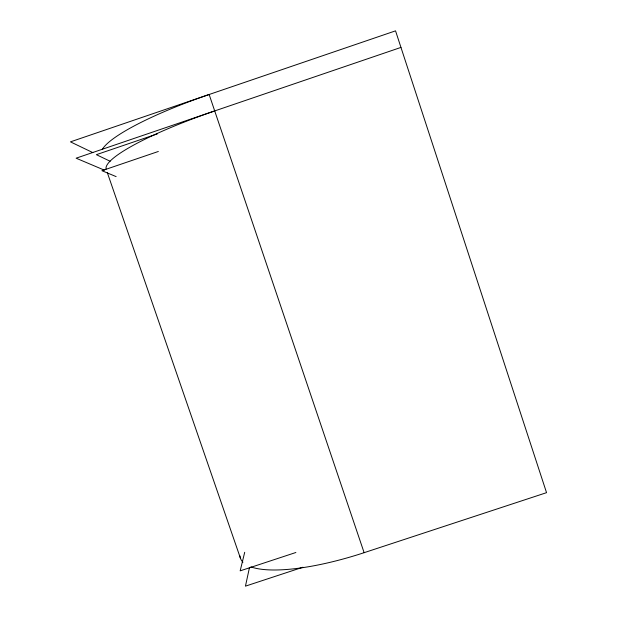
<?xml version="1.0" encoding="UTF-8"?>
<svg xmlns="http://www.w3.org/2000/svg" width="617" height="617" viewBox="0 0 617 617"><rect width="100%" height="100%" fill="white"/><g stroke="black" fill="none" stroke-linecap="round" stroke-linejoin="round"><path stroke-width="0.93" d="M249.484 567.517L245.45 586.15L302.962 567.224M244.702 552.292L240.167 570.856L295.89 552.493M400.957 47.416L76.115 158.191L104.427 170.176M157.412 133.866L96.383 154.674L110.142 161.261M158.345 151.474L101.913 170.685L116.127 176.609M250.888 566.884A125.12 35.215 -19 0 0 364.123 552.685L546.546 492.667L395.543 30.85L70.454 141.856L92.835 152.607M107.358 172.737L240.553 558.555M364.123 552.685L209.148 94.501A127.92 23.384 -18.3 0 0 102.337 149.306M106.101 169.097A127.819 21.248 -18.4 0 1 214.701 110.929M242.959 562.203A125.12 35.215 -19 0 1 239.905 555.824"/></g></svg>
